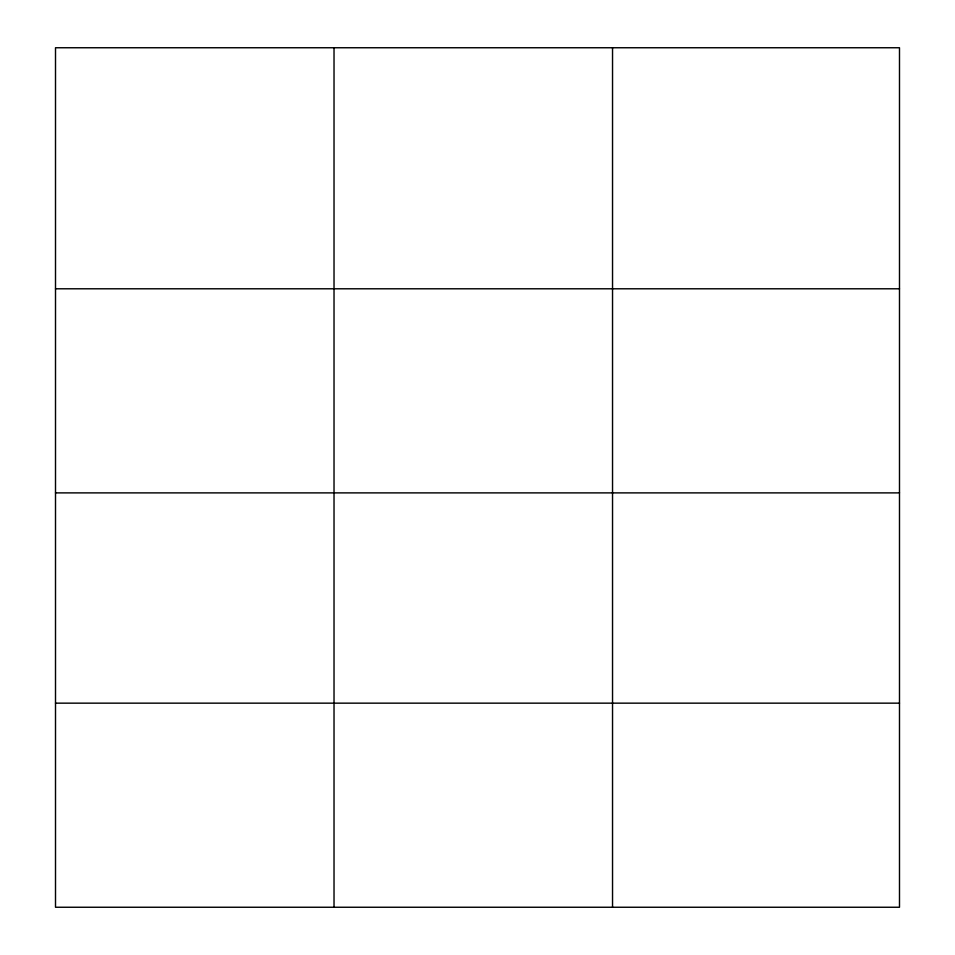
<?xml version="1.0" encoding="UTF-8"?>
<svg xmlns="http://www.w3.org/2000/svg" width="955" height="955" viewBox="0 0 955 955"><rect width="100%" height="100%" fill="white"/><g stroke="black" fill="none" stroke-linecap="round" stroke-linejoin="round"><path stroke-width="1.43" d="M899.491 492.887L899.491 47.75L55.509 47.75L55.509 907.25L899.491 907.25L899.491 492.887L55.509 492.887M55.509 288.792L899.491 288.792M55.509 703.155L899.491 703.155M612.537 47.75L612.537 907.25M334.023 47.75L334.023 907.25"/></g></svg>
